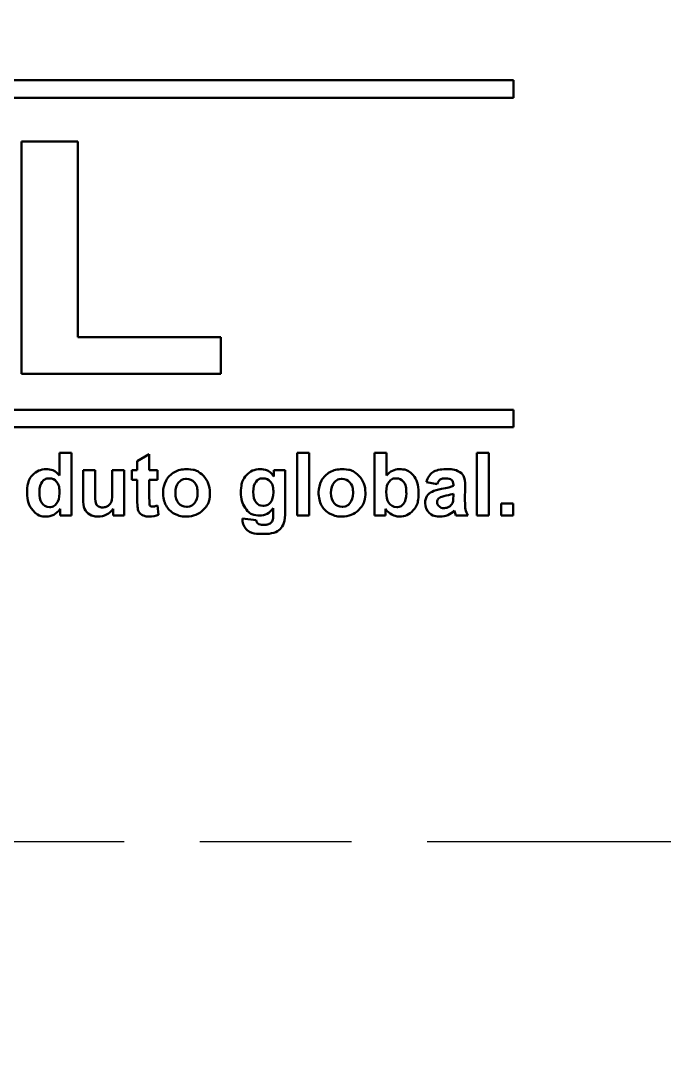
# Model space of a CAD drawing. Extents: x 0 to 616, y 0 to 436.
# Drawn here: x 537.45 to 556.55, y 286.19 to 317.26 of the extents above; entities that cross this region are included whole.
import ezdxf

# ---------------------------------------------------------------- set-up
doc = ezdxf.new("R2010")
doc.units = 0
doc.header["$LTSCALE"] = 1.5
doc.linetypes.add('AM_ISO08W050', pattern=[18, 12, -1.5, 3, -1.5])
doc.layers.add('AM_0', color=7, linetype='CONTINUOUS', lineweight=50)
doc.layers.add('AM_7', color=4, linetype='AM_ISO08W050', lineweight=25)

msp = doc.modelspace()

# ---------------------------------------------------------------- linework, layer by layer
at = {"layer": 'AM_0'}
for radius in [60.3, 54.175, 42.004]:
    msp.add_circle((532.092, 292.885), radius, dxfattribs=at)
at = {"layer": 'AM_0', "color": 7, "lineweight": 70}
msp.add_open_spline([(532.092, 336.006), (555.904, 336.006), (575.214, 316.696), (575.214, 292.885), (575.214, 292.885), (575.214, 269.073), (555.904, 249.763), (532.092, 249.763), (532.092, 249.763), (508.281, 249.763), (488.971, 269.073), (488.971, 292.885), (488.971, 292.885), (488.971, 316.696), (508.281, 336.006), (532.092, 336.006)], degree=3, knots=[0, 0, 0, 0, 0.25, 0.25, 0.25, 0.375, 0.5, 0.5, 0.5, 0.625, 0.75, 0.75, 0.75, 0.875, 1, 1, 1, 1], dxfattribs=at)
at = {"layer": 'AM_0', "color": 7}
for points in [[(512.104, 315.492), (512.104, 315.492), (552.081, 315.492), (552.081, 315.492)], [(552.081, 315.492), (552.081, 315.492), (552.081, 314.974), (552.081, 314.974)], [(552.081, 314.974), (552.081, 314.974), (512.104, 314.974), (512.104, 314.974)], [(537.466, 306.781), (537.466, 306.781), (537.466, 313.672), (537.466, 313.672)], [(537.466, 313.672), (537.466, 313.672), (539.137, 313.672), (539.137, 313.672)], [(539.137, 313.672), (539.137, 313.672), (539.137, 307.868), (539.137, 307.868)], [(539.137, 307.868), (539.137, 307.868), (543.393, 307.868), (543.393, 307.868)], [(543.393, 307.868), (543.393, 307.868), (543.393, 306.781), (543.393, 306.781)], [(543.393, 306.781), (543.393, 306.781), (537.466, 306.781), (537.466, 306.781)], [(512.104, 305.711), (512.104, 305.711), (552.081, 305.711), (552.081, 305.711)], [(552.081, 305.711), (552.081, 305.711), (552.081, 305.193), (552.081, 305.193)], [(552.081, 305.193), (552.081, 305.193), (512.104, 305.193), (512.104, 305.193)], [(538.595, 303.759), (538.595, 303.759), (538.595, 304.43), (538.595, 304.43)], [(538.595, 304.43), (538.595, 304.43), (538.952, 304.43), (538.952, 304.43)], [(538.952, 304.43), (538.952, 304.43), (538.952, 302.569), (538.952, 302.569)], [(545.654, 302.569), (545.654, 302.569), (545.654, 304.43), (545.654, 304.43)], [(545.654, 304.43), (545.654, 304.43), (546.011, 304.43), (546.011, 304.43)], [(546.011, 304.43), (546.011, 304.43), (546.011, 302.569), (546.011, 302.569)], [(547.949, 302.569), (547.949, 302.569), (547.949, 304.43), (547.949, 304.43)], [(547.949, 304.43), (547.949, 304.43), (548.305, 304.43), (548.305, 304.43)], [(548.305, 304.43), (548.305, 304.43), (548.305, 303.759), (548.305, 303.759)], [(550.997, 302.569), (550.997, 302.569), (550.997, 304.43), (550.997, 304.43)], [(550.997, 304.43), (550.997, 304.43), (551.353, 304.43), (551.353, 304.43)], [(551.353, 304.43), (551.353, 304.43), (551.353, 302.569), (551.353, 302.569)], [(540.908, 304.185), (540.908, 304.185), (541.265, 304.393), (541.265, 304.393)], [(540.908, 303.917), (540.908, 303.917), (540.908, 304.185), (540.908, 304.185)], [(541.265, 304.393), (541.265, 304.393), (541.265, 303.917), (541.265, 303.917)], [(539.296, 303.064), (539.296, 303.064), (539.296, 303.917), (539.296, 303.917)], [(539.296, 303.917), (539.296, 303.917), (539.652, 303.917), (539.652, 303.917)], [(539.652, 303.917), (539.652, 303.917), (539.652, 303.298), (539.652, 303.298)], [(540.165, 303.348), (540.165, 303.348), (540.165, 303.917), (540.165, 303.917)], [(540.165, 303.917), (540.165, 303.917), (540.522, 303.917), (540.522, 303.917)], [(540.522, 303.917), (540.522, 303.917), (540.522, 302.569), (540.522, 302.569)], [(540.744, 303.632), (540.744, 303.632), (540.744, 303.917), (540.744, 303.917)], [(540.744, 303.917), (540.744, 303.917), (540.908, 303.917), (540.908, 303.917)], [(541.265, 303.917), (541.265, 303.917), (541.509, 303.917), (541.509, 303.917)], [(541.509, 303.917), (541.509, 303.917), (541.509, 303.632), (541.509, 303.632)], [(541.761, 303.606), (541.82, 303.716), (541.903, 303.801), (542.01, 303.859)], [(544.967, 303.728), (544.967, 303.728), (544.967, 303.917), (544.967, 303.917)], [(544.967, 303.917), (544.967, 303.917), (545.301, 303.917), (545.301, 303.917)], [(545.301, 303.917), (545.301, 303.917), (545.301, 302.707), (545.301, 302.707)], [(546.381, 303.606), (546.439, 303.716), (546.522, 303.801), (546.629, 303.859)], [(549.494, 303.564), (549.53, 303.694), (549.593, 303.791), (549.682, 303.853)], [(550.433, 303.891), (550.511, 303.853), (550.566, 303.805), (550.597, 303.747)], [(538.086, 303.574), (538.029, 303.506), (538, 303.406), (538, 303.272)], [(540.908, 303.632), (540.908, 303.632), (540.744, 303.632), (540.744, 303.632)], [(540.908, 303.045), (540.908, 303.045), (540.908, 303.632), (540.908, 303.632)], [(541.509, 303.632), (541.509, 303.632), (541.265, 303.632), (541.265, 303.632)], [(541.265, 303.632), (541.265, 303.632), (541.265, 303.089), (541.265, 303.089)], [(541.674, 303.262), (541.674, 303.38), (541.703, 303.495), (541.761, 303.606)], [(542.135, 303.55), (542.071, 303.479), (542.04, 303.376), (542.04, 303.243)], [(544.435, 303.575), (544.38, 303.508), (544.352, 303.407), (544.352, 303.271)], [(546.293, 303.262), (546.293, 303.38), (546.323, 303.495), (546.381, 303.606)], [(546.754, 303.55), (546.691, 303.479), (546.659, 303.376), (546.659, 303.243)], [(548.387, 303.575), (548.331, 303.508), (548.302, 303.408), (548.302, 303.272)], [(549.818, 303.506), (549.818, 303.506), (549.494, 303.564), (549.494, 303.564)], [(549.904, 303.637), (549.868, 303.612), (549.84, 303.568), (549.818, 303.506)], [(550.295, 303.484), (550.295, 303.553), (550.278, 303.601), (550.244, 303.631)], [(550.295, 303.448), (550.295, 303.448), (550.295, 303.484), (550.295, 303.484)], [(550.597, 303.747), (550.629, 303.689), (550.645, 303.583), (550.645, 303.428)], [(538, 303.272), (538, 303.128), (538.02, 303.024), (538.06, 302.96)], [(539.652, 303.298), (539.652, 303.108), (539.659, 302.992), (539.672, 302.949)], [(540.138, 302.984), (540.156, 303.034), (540.165, 303.156), (540.165, 303.348)], [(541.761, 302.868), (541.703, 302.976), (541.674, 303.107), (541.674, 303.262)], [(542.04, 303.243), (542.04, 303.109), (542.071, 303.007), (542.135, 302.936)], [(544.352, 303.271), (544.352, 303.128), (544.38, 303.023), (544.435, 302.957)], [(546.381, 302.868), (546.323, 302.976), (546.293, 303.107), (546.293, 303.262)], [(546.659, 303.243), (546.659, 303.109), (546.691, 303.007), (546.754, 302.936)], [(548.302, 303.272), (548.302, 303.133), (548.325, 303.029), (548.368, 302.962)], [(549.512, 303.141), (549.548, 303.201), (549.599, 303.246), (549.665, 303.278)], [(549.665, 303.278), (549.73, 303.309), (549.825, 303.337), (549.948, 303.361)], [(550.078, 303.162), (549.979, 303.14), (549.914, 303.12), (549.884, 303.1)], [(549.948, 303.361), (550.115, 303.392), (550.231, 303.422), (550.295, 303.448)], [(550.295, 303.216), (550.249, 303.201), (550.177, 303.183), (550.078, 303.162)], [(550.295, 303.145), (550.295, 303.145), (550.295, 303.216), (550.295, 303.216)], [(550.645, 303.428), (550.645, 303.428), (550.641, 303.012), (550.641, 303.012)], [(539.344, 302.766), (539.312, 302.838), (539.296, 302.937), (539.296, 303.064)], [(540.039, 302.86), (540.088, 302.894), (540.121, 302.935), (540.138, 302.984)], [(540.919, 302.794), (540.911, 302.835), (540.908, 302.919), (540.908, 303.045)], [(541.265, 303.089), (541.265, 302.979), (541.268, 302.915), (541.272, 302.897)], [(541.272, 302.897), (541.277, 302.879), (541.288, 302.864), (541.304, 302.852)], [(541.508, 302.868), (541.508, 302.868), (541.538, 302.592), (541.538, 302.592)], [(542.017, 302.622), (541.905, 302.678), (541.82, 302.76), (541.761, 302.868)], [(546.637, 302.622), (546.525, 302.678), (546.439, 302.76), (546.381, 302.868)], [(550.196, 302.853), (550.239, 302.885), (550.267, 302.925), (550.281, 302.971)], [(550.281, 302.971), (550.29, 303.002), (550.295, 303.06), (550.295, 303.145)], [(550.641, 303.012), (550.641, 302.893), (550.647, 302.806), (550.659, 302.75)], [(551.719, 302.569), (551.719, 302.569), (551.719, 302.926), (551.719, 302.926)], [(551.719, 302.926), (551.719, 302.926), (552.075, 302.926), (552.075, 302.926)], [(552.075, 302.926), (552.075, 302.926), (552.075, 302.569), (552.075, 302.569)], [(538.621, 302.767), (538.566, 302.69), (538.501, 302.633), (538.426, 302.595)], [(538.621, 302.569), (538.621, 302.569), (538.621, 302.767), (538.621, 302.767)], [(538.952, 302.569), (538.952, 302.569), (538.621, 302.569), (538.621, 302.569)], [(539.5, 302.598), (539.428, 302.638), (539.376, 302.694), (539.344, 302.766)], [(540.191, 302.771), (540.141, 302.699), (540.077, 302.642), (539.997, 302.601)], [(540.191, 302.569), (540.191, 302.569), (540.191, 302.771), (540.191, 302.771)], [(540.522, 302.569), (540.522, 302.569), (540.191, 302.569), (540.191, 302.569)], [(540.969, 302.655), (540.945, 302.689), (540.928, 302.735), (540.919, 302.794)], [(541.083, 302.571), (541.031, 302.592), (540.993, 302.621), (540.969, 302.655)], [(544.928, 302.427), (544.939, 302.456), (544.944, 302.511), (544.944, 302.591)], [(544.944, 302.591), (544.944, 302.591), (544.944, 302.787), (544.944, 302.787)], [(545.301, 302.707), (545.301, 302.548), (545.288, 302.43), (545.261, 302.351)], [(546.011, 302.569), (546.011, 302.569), (545.654, 302.569), (545.654, 302.569)], [(548.279, 302.569), (548.279, 302.569), (547.949, 302.569), (547.949, 302.569)], [(548.473, 302.596), (548.398, 302.635), (548.334, 302.692), (548.279, 302.767)], [(548.279, 302.767), (548.279, 302.767), (548.279, 302.569), (548.279, 302.569)], [(550.323, 302.716), (550.262, 302.657), (550.197, 302.613), (550.127, 302.583)], [(550.335, 302.674), (550.33, 302.695), (550.325, 302.709), (550.323, 302.716)], [(550.37, 302.569), (550.361, 302.593), (550.349, 302.628), (550.335, 302.674)], [(550.723, 302.569), (550.723, 302.569), (550.37, 302.569), (550.37, 302.569)], [(550.659, 302.75), (550.67, 302.694), (550.691, 302.633), (550.723, 302.569)], [(551.353, 302.569), (551.353, 302.569), (550.997, 302.569), (550.997, 302.569)], [(552.075, 302.569), (552.075, 302.569), (551.719, 302.569), (551.719, 302.569)], [(544.033, 302.48), (544.033, 302.48), (544.441, 302.431), (544.441, 302.431)], [(544.441, 302.431), (544.448, 302.383), (544.463, 302.351), (544.487, 302.333)], [(544.857, 302.337), (544.888, 302.355), (544.912, 302.385), (544.928, 302.427)], [(545.261, 302.351), (545.236, 302.272), (545.199, 302.21), (545.151, 302.165)], [(545.151, 302.165), (545.104, 302.121), (545.041, 302.086), (544.962, 302.06)]]:
    msp.add_open_spline(points, degree=3, dxfattribs=at)
for points, knots in [([(537.797, 303.769), (537.904, 303.888), (538.04, 303.947), (538.205, 303.947), (538.205, 303.947), (538.355, 303.947), (538.485, 303.885), (538.595, 303.759)], [0.5833333, 0.5833333, 0.5833333, 0.5833333, 0.6666667, 0.6666667, 0.6666667, 0.7083333, 0.75, 0.75, 0.75, 0.75]), ([(542.01, 303.859), (542.117, 303.918), (542.236, 303.947), (542.368, 303.947), (542.368, 303.947), (542.572, 303.947), (542.739, 303.881), (542.87, 303.749)], [0.2, 0.2, 0.2, 0.2, 0.3, 0.3, 0.3, 0.35, 0.4, 0.4, 0.4, 0.4]), ([(544.15, 303.768), (544.258, 303.888), (544.393, 303.947), (544.555, 303.947), (544.555, 303.947), (544.721, 303.947), (544.859, 303.874), (544.967, 303.728)], [0.47826087, 0.47826087, 0.47826087, 0.47826087, 0.52173913, 0.52173913, 0.52173913, 0.54347826, 0.56521739, 0.56521739, 0.56521739, 0.56521739]), ([(546.629, 303.859), (546.736, 303.918), (546.856, 303.947), (546.988, 303.947), (546.988, 303.947), (547.191, 303.947), (547.359, 303.881), (547.489, 303.749)], [0.2, 0.2, 0.2, 0.2, 0.3, 0.3, 0.3, 0.35, 0.4, 0.4, 0.4, 0.4]), ([(548.305, 303.759), (548.415, 303.885), (548.545, 303.947), (548.696, 303.947), (548.696, 303.947), (548.86, 303.947), (548.995, 303.888), (549.103, 303.769)], [0.25, 0.25, 0.25, 0.25, 0.3333333, 0.3333333, 0.3333333, 0.375, 0.4166667, 0.4166667, 0.4166667, 0.4166667]), ([(549.682, 303.853), (549.771, 303.916), (549.903, 303.947), (550.078, 303.947), (550.078, 303.947), (550.237, 303.947), (550.355, 303.928), (550.433, 303.891)], [0.08, 0.08, 0.08, 0.08, 0.12, 0.12, 0.12, 0.14, 0.16, 0.16, 0.16, 0.16]), ([(537.801, 302.726), (537.691, 302.851), (537.636, 303.025), (537.636, 303.248), (537.636, 303.248), (537.636, 303.476), (537.69, 303.65), (537.797, 303.769)], [0.4166667, 0.4166667, 0.4166667, 0.4166667, 0.5, 0.5, 0.5, 0.5416667, 0.5833333, 0.5833333, 0.5833333, 0.5833333]), ([(538.513, 303.572), (538.457, 303.64), (538.386, 303.674), (538.298, 303.674), (538.298, 303.674), (538.214, 303.674), (538.143, 303.641), (538.086, 303.574)], [0.625, 0.625, 0.625, 0.625, 0.75, 0.75, 0.75, 0.8125, 0.875, 0.875, 0.875, 0.875]), ([(538.51, 302.925), (538.568, 302.995), (538.597, 303.099), (538.597, 303.238), (538.597, 303.238), (538.597, 303.392), (538.569, 303.504), (538.513, 303.572)], [0.375, 0.375, 0.375, 0.375, 0.5, 0.5, 0.5, 0.5625, 0.625, 0.625, 0.625, 0.625]), ([(542.604, 303.55), (542.541, 303.621), (542.463, 303.657), (542.37, 303.657), (542.37, 303.657), (542.277, 303.657), (542.198, 303.621), (542.135, 303.55)], [0.625, 0.625, 0.625, 0.625, 0.75, 0.75, 0.75, 0.8125, 0.875, 0.875, 0.875, 0.875]), ([(542.604, 302.936), (542.667, 303.007), (542.698, 303.11), (542.698, 303.246), (542.698, 303.246), (542.698, 303.377), (542.667, 303.479), (542.604, 303.55)], [0.375, 0.375, 0.375, 0.375, 0.5, 0.5, 0.5, 0.5625, 0.625, 0.625, 0.625, 0.625]), ([(542.87, 303.749), (543, 303.616), (543.065, 303.449), (543.065, 303.247), (543.065, 303.247), (543.065, 303.043), (542.999, 302.874), (542.868, 302.74)], [0.4, 0.4, 0.4, 0.4, 0.5, 0.5, 0.5, 0.55, 0.6, 0.6, 0.6, 0.6]), ([(544.111, 302.799), (544.028, 302.92), (543.986, 303.07), (543.986, 303.25), (543.986, 303.25), (543.986, 303.476), (544.041, 303.649), (544.15, 303.768)], [0.39130435, 0.39130435, 0.39130435, 0.39130435, 0.43478261, 0.43478261, 0.43478261, 0.45652174, 0.47826087, 0.47826087, 0.47826087, 0.47826087]), ([(544.864, 303.573), (544.807, 303.641), (544.734, 303.674), (544.646, 303.674), (544.646, 303.674), (544.561, 303.674), (544.49, 303.641), (544.435, 303.575)], [0.625, 0.625, 0.625, 0.625, 0.75, 0.75, 0.75, 0.8125, 0.875, 0.875, 0.875, 0.875]), ([(544.861, 302.959), (544.921, 303.027), (544.951, 303.128), (544.951, 303.262), (544.951, 303.262), (544.951, 303.402), (544.922, 303.505), (544.864, 303.573)], [0.375, 0.375, 0.375, 0.375, 0.5, 0.5, 0.5, 0.5625, 0.625, 0.625, 0.625, 0.625]), ([(547.223, 303.55), (547.16, 303.621), (547.082, 303.657), (546.989, 303.657), (546.989, 303.657), (546.896, 303.657), (546.818, 303.621), (546.754, 303.55)], [0.625, 0.625, 0.625, 0.625, 0.75, 0.75, 0.75, 0.8125, 0.875, 0.875, 0.875, 0.875]), ([(547.223, 302.936), (547.286, 303.007), (547.318, 303.11), (547.318, 303.246), (547.318, 303.246), (547.318, 303.377), (547.286, 303.479), (547.223, 303.55)], [0.375, 0.375, 0.375, 0.375, 0.5, 0.5, 0.5, 0.5625, 0.625, 0.625, 0.625, 0.625]), ([(547.489, 303.749), (547.619, 303.616), (547.684, 303.449), (547.684, 303.247), (547.684, 303.247), (547.684, 303.043), (547.618, 302.874), (547.487, 302.74)], [0.4, 0.4, 0.4, 0.4, 0.5, 0.5, 0.5, 0.55, 0.6, 0.6, 0.6, 0.6]), ([(548.815, 303.572), (548.759, 303.64), (548.688, 303.674), (548.6, 303.674), (548.6, 303.674), (548.515, 303.674), (548.444, 303.641), (548.387, 303.575)], [0.625, 0.625, 0.625, 0.625, 0.75, 0.75, 0.75, 0.8125, 0.875, 0.875, 0.875, 0.875]), ([(548.816, 302.921), (548.871, 302.988), (548.899, 303.094), (548.899, 303.239), (548.899, 303.239), (548.899, 303.393), (548.871, 303.504), (548.815, 303.572)], [0.375, 0.375, 0.375, 0.375, 0.5, 0.5, 0.5, 0.5625, 0.625, 0.625, 0.625, 0.625]), ([(549.103, 303.769), (549.211, 303.65), (549.265, 303.48), (549.265, 303.257), (549.265, 303.257), (549.265, 303.027), (549.209, 302.849), (549.1, 302.725)], [0.4166667, 0.4166667, 0.4166667, 0.4166667, 0.5, 0.5, 0.5, 0.5416667, 0.5833333, 0.5833333, 0.5833333, 0.5833333]), ([(550.244, 303.631), (550.21, 303.66), (550.146, 303.674), (550.052, 303.674), (550.052, 303.674), (549.989, 303.674), (549.939, 303.662), (549.904, 303.637)], [0.88, 0.88, 0.88, 0.88, 0.92, 0.92, 0.92, 0.94, 0.96, 0.96, 0.96, 0.96]), ([(538.06, 302.96), (538.117, 302.867), (538.198, 302.82), (538.301, 302.82), (538.301, 302.82), (538.383, 302.82), (538.453, 302.855), (538.51, 302.925)], [0.125, 0.125, 0.125, 0.125, 0.25, 0.25, 0.25, 0.3125, 0.375, 0.375, 0.375, 0.375]), ([(539.672, 302.949), (539.685, 302.906), (539.709, 302.873), (539.744, 302.848), (539.744, 302.848), (539.778, 302.822), (539.823, 302.81), (539.876, 302.81), (539.876, 302.81), (539.937, 302.81), (539.991, 302.827), (540.039, 302.86)], [0.5263158, 0.5263158, 0.5263158, 0.5263158, 0.5789474, 0.5789474, 0.5789474, 0.6052632, 0.6315789, 0.6315789, 0.6315789, 0.6578947, 0.6842105, 0.6842105, 0.6842105, 0.6842105]), ([(541.304, 302.852), (541.32, 302.84), (541.341, 302.834), (541.364, 302.834), (541.364, 302.834), (541.398, 302.834), (541.445, 302.846), (541.508, 302.868)], [0.23809524, 0.23809524, 0.23809524, 0.23809524, 0.28571429, 0.28571429, 0.28571429, 0.30952381, 0.33333333, 0.33333333, 0.33333333, 0.33333333]), ([(542.135, 302.936), (542.198, 302.865), (542.277, 302.829), (542.37, 302.829), (542.37, 302.829), (542.463, 302.829), (542.541, 302.865), (542.604, 302.936)], [0.125, 0.125, 0.125, 0.125, 0.25, 0.25, 0.25, 0.3125, 0.375, 0.375, 0.375, 0.375]), ([(544.435, 302.957), (544.49, 302.89), (544.558, 302.857), (544.64, 302.857), (544.64, 302.857), (544.727, 302.857), (544.801, 302.891), (544.861, 302.959)], [0.125, 0.125, 0.125, 0.125, 0.25, 0.25, 0.25, 0.3125, 0.375, 0.375, 0.375, 0.375]), ([(546.754, 302.936), (546.818, 302.865), (546.896, 302.829), (546.989, 302.829), (546.989, 302.829), (547.082, 302.829), (547.16, 302.865), (547.223, 302.936)], [0.125, 0.125, 0.125, 0.125, 0.25, 0.25, 0.25, 0.3125, 0.375, 0.375, 0.375, 0.375]), ([(548.368, 302.962), (548.43, 302.867), (548.512, 302.82), (548.615, 302.82), (548.615, 302.82), (548.693, 302.82), (548.76, 302.854), (548.816, 302.921)], [0.125, 0.125, 0.125, 0.125, 0.25, 0.25, 0.25, 0.3125, 0.375, 0.375, 0.375, 0.375]), ([(549.577, 302.651), (549.497, 302.727), (549.457, 302.822), (549.457, 302.937), (549.457, 302.937), (549.457, 303.013), (549.475, 303.081), (549.512, 303.141)], [0.6, 0.6, 0.6, 0.6, 0.64, 0.64, 0.64, 0.66, 0.68, 0.68, 0.68, 0.68]), ([(549.884, 303.1), (549.837, 303.066), (549.814, 303.025), (549.814, 302.974), (549.814, 302.974), (549.814, 302.924), (549.832, 302.881), (549.87, 302.844)], [0.2222222, 0.2222222, 0.2222222, 0.2222222, 0.3333333, 0.3333333, 0.3333333, 0.3888889, 0.4444444, 0.4444444, 0.4444444, 0.4444444]), ([(549.87, 302.844), (549.907, 302.808), (549.954, 302.79), (550.012, 302.79), (550.012, 302.79), (550.076, 302.79), (550.137, 302.811), (550.196, 302.853)], [0.4444444, 0.4444444, 0.4444444, 0.4444444, 0.5555556, 0.5555556, 0.5555556, 0.6111111, 0.6666667, 0.6666667, 0.6666667, 0.6666667]), ([(538.426, 302.595), (538.351, 302.557), (538.276, 302.539), (538.199, 302.539), (538.199, 302.539), (538.044, 302.539), (537.912, 302.601), (537.801, 302.726)], [0.25, 0.25, 0.25, 0.25, 0.3333333, 0.3333333, 0.3333333, 0.375, 0.4166667, 0.4166667, 0.4166667, 0.4166667]), ([(539.997, 302.601), (539.917, 302.559), (539.832, 302.539), (539.744, 302.539), (539.744, 302.539), (539.653, 302.539), (539.572, 302.559), (539.5, 302.598)], [0.1052632, 0.1052632, 0.1052632, 0.1052632, 0.1578947, 0.1578947, 0.1578947, 0.1842105, 0.2105263, 0.2105263, 0.2105263, 0.2105263]), ([(541.538, 302.592), (541.455, 302.556), (541.362, 302.539), (541.256, 302.539), (541.256, 302.539), (541.192, 302.539), (541.134, 302.55), (541.083, 302.571)], [0.38095238, 0.38095238, 0.38095238, 0.38095238, 0.42857143, 0.42857143, 0.42857143, 0.45238095, 0.47619048, 0.47619048, 0.47619048, 0.47619048]), ([(542.868, 302.74), (542.736, 302.605), (542.571, 302.539), (542.371, 302.539), (542.371, 302.539), (542.247, 302.539), (542.13, 302.566), (542.017, 302.622)], [0.6, 0.6, 0.6, 0.6, 0.7, 0.7, 0.7, 0.75, 0.8, 0.8, 0.8, 0.8]), ([(544.944, 302.787), (544.838, 302.642), (544.703, 302.569), (544.541, 302.569), (544.541, 302.569), (544.36, 302.569), (544.216, 302.646), (544.111, 302.799)], [0.30434783, 0.30434783, 0.30434783, 0.30434783, 0.34782609, 0.34782609, 0.34782609, 0.36956522, 0.39130435, 0.39130435, 0.39130435, 0.39130435]), ([(547.487, 302.74), (547.356, 302.605), (547.19, 302.539), (546.99, 302.539), (546.99, 302.539), (546.867, 302.539), (546.749, 302.566), (546.637, 302.622)], [0.6, 0.6, 0.6, 0.6, 0.7, 0.7, 0.7, 0.75, 0.8, 0.8, 0.8, 0.8]), ([(549.1, 302.725), (548.99, 302.601), (548.857, 302.539), (548.701, 302.539), (548.701, 302.539), (548.624, 302.539), (548.548, 302.558), (548.473, 302.596)], [0.5833333, 0.5833333, 0.5833333, 0.5833333, 0.6666667, 0.6666667, 0.6666667, 0.7083333, 0.75, 0.75, 0.75, 0.75]), ([(550.127, 302.583), (550.058, 302.553), (549.984, 302.539), (549.905, 302.539), (549.905, 302.539), (549.767, 302.539), (549.657, 302.576), (549.577, 302.651)], [0.52, 0.52, 0.52, 0.52, 0.56, 0.56, 0.56, 0.58, 0.6, 0.6, 0.6, 0.6]), ([(544.176, 302.139), (544.08, 302.218), (544.032, 302.317), (544.032, 302.437), (544.032, 302.437), (544.032, 302.449), (544.033, 302.463), (544.033, 302.48)], [0.91304348, 0.91304348, 0.91304348, 0.91304348, 0.95652174, 0.95652174, 0.95652174, 0.97826087, 1, 1, 1, 1]), ([(544.487, 302.333), (544.521, 302.307), (544.575, 302.295), (544.647, 302.295), (544.647, 302.295), (544.74, 302.295), (544.81, 302.309), (544.857, 302.337)], [0.08695652, 0.08695652, 0.08695652, 0.08695652, 0.13043478, 0.13043478, 0.13043478, 0.15217391, 0.17391304, 0.17391304, 0.17391304, 0.17391304]), ([(544.962, 302.06), (544.882, 302.035), (544.782, 302.022), (544.662, 302.022), (544.662, 302.022), (544.433, 302.022), (544.271, 302.061), (544.176, 302.139)], [0.82608696, 0.82608696, 0.82608696, 0.82608696, 0.86956522, 0.86956522, 0.86956522, 0.89130435, 0.91304348, 0.91304348, 0.91304348, 0.91304348])]:
    msp.add_open_spline(points, degree=3, knots=knots, dxfattribs=at)
at = {"layer": 'AM_7'}
msp.add_line((594.519, 292.885), (469.665, 292.885), dxfattribs=at)

doc.saveas('drawing.dxf')
